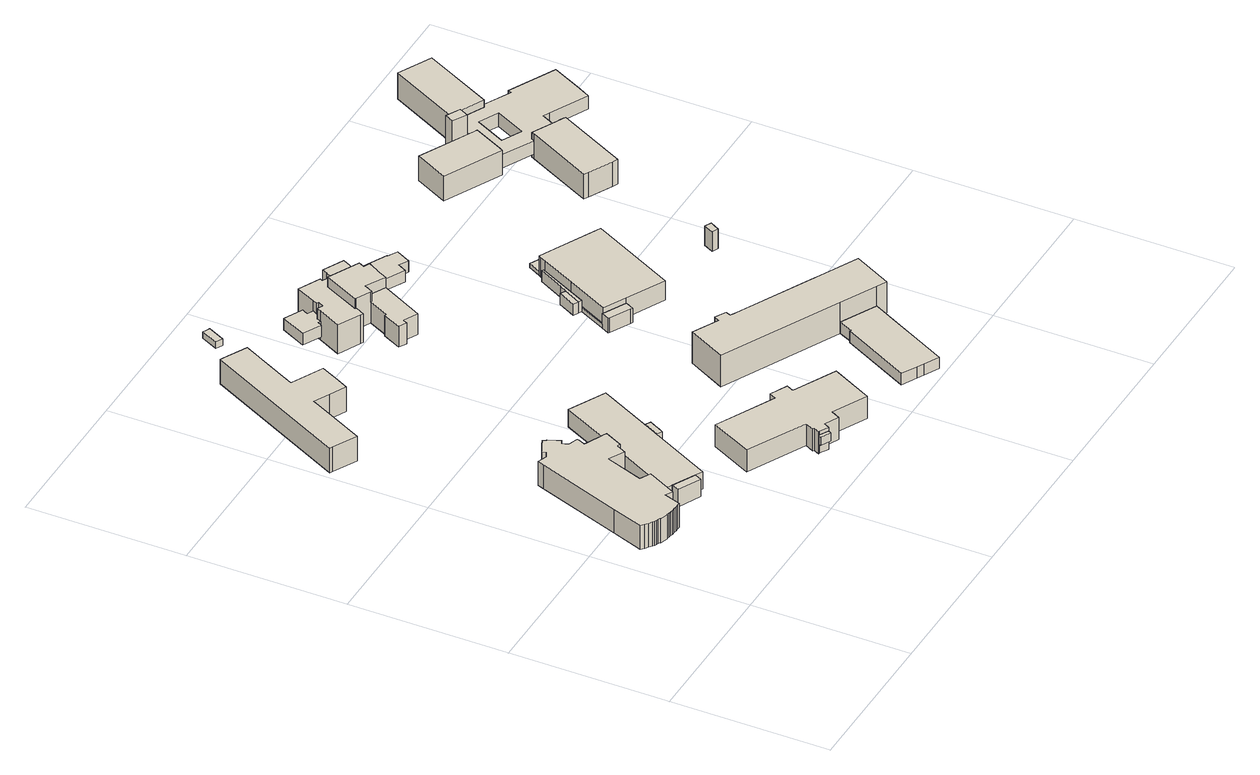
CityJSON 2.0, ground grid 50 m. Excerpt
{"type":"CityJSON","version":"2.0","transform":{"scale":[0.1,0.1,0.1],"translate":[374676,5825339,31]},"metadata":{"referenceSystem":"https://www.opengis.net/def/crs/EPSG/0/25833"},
"CityObjects":{
"building1":{"type":"Building","attributes":{"Gemeindeschluessel":"11000005","BezugspunktDach":"2200","function":"31001_9998","measuredHeight":8.3,"storeysAboveGround":1},"address":[{"country":"Germany","locality":"Berlin","thoroughfareNumber":"27 (39)","thoroughfareName":"Griesingerstraße"}],"geometry":[{"type":"Solid","lod":"1","boundaries":[[[[0,1,2,3,4,5,6,7,8,9,10,11,12,13,14,15,16,17,18,19,20,21,22,23,24,25,26,27,28,29,30,31,32,33,34,35,36,37,38,39,40,41,42,43,44,45,46,47]],[[48,49,50,51,52,53,54,55,56,57,58,59,60,61,62,63,64,65,66,67,68,69,70,71,72,73,74,75,76,77,78,79,80,81,82,83,84,85,86,87,88,89,90,91,92,93,94,95]],[[48,95,47,46]],[[49,48,46,45]],[[50,49,45,44]],[[51,50,44,43]],[[52,51,43,42]],[[53,52,42,41]],[[54,53,41,40]],[[55,54,40,39]],[[56,55,39,38]],[[57,56,38,37]],[[58,57,37,36]],[[59,58,36,35]],[[60,59,35,34]],[[61,60,34,33]],[[62,61,33,32]],[[63,62,32,31]],[[64,63,31,30]],[[65,64,30,29]],[[66,65,29,28]],[[67,66,28,27]],[[68,67,27,26]],[[69,68,26,25]],[[70,69,25,24]],[[71,70,24,23]],[[72,71,23,22]],[[73,72,22,21]],[[74,73,21,20]],[[75,74,20,19]],[[76,75,19,18]],[[77,76,18,17]],[[78,77,17,16]],[[79,78,16,15]],[[80,79,15,14]],[[81,80,14,13]],[[82,81,13,12]],[[83,82,12,11]],[[84,83,11,10]],[[85,84,10,9]],[[86,85,9,8]],[[87,86,8,7]],[[88,87,7,6]],[[89,88,6,5]],[[90,89,5,4]],[[91,90,4,3]],[[92,91,3,2]],[[93,92,2,1]],[[94,93,1,0]],[[95,94,0,47]]]]}]},
"building2":{"type":"Building","attributes":{"Gemeindeschluessel":"11000005","BezugspunktDach":"2200","function":"51009_1610","measuredHeight":4.58,"storeysAboveGround":0},"address":[{"country":"Germany","locality":"Berlin"}],"geometry":[{"type":"Solid","lod":"1","boundaries":[[[[96,97,98,99]],[[100,101,66,65]],[[100,65,99,98]],[[101,100,98,97]],[[66,101,97,96]],[[65,66,96,99]]]]}]},
"building3":{"type":"Building","attributes":{"Gemeindeschluessel":"11000005","BezugspunktDach":"2200","function":"31001_9998","measuredHeight":8.44,"storeysAboveGround":2},"address":[{"country":"Germany","locality":"Berlin","thoroughfareNumber":"27 (13)","thoroughfareName":"Griesingerstraße"}],"geometry":[{"type":"Solid","lod":"1","boundaries":[[[[102,103,104,105,106,107,108,109,110,111,112,113,114,115,116,117,118]],[[119,120,121,122,123,124,125,126,127,128,129,130,131,132,133,134,135]],[[119,135,118,117]],[[120,119,117,116]],[[121,120,116,115]],[[122,121,115,114]],[[123,122,114,113]],[[124,123,113,112]],[[125,124,112,111]],[[126,125,111,110]],[[127,126,110,109]],[[128,127,109,108]],[[129,128,108,107]],[[130,129,107,106]],[[131,130,106,105]],[[132,131,105,104]],[[133,132,104,103]],[[134,133,103,102]],[[135,134,102,118]]]]}]},
"building4":{"type":"Building","attributes":{"Gemeindeschluessel":"11000005","function":"31001_9998"},"address":[{"country":"Germany","locality":"Berlin","thoroughfareNumber":"27 (14)","thoroughfareName":"Griesingerstraße"}],"children":["building4-1","building4-2"]},
"building4-1":{"type":"BuildingPart","attributes":{"BezugspunktDach":"2200","measuredHeight":5.97,"storeysAboveGround":2},"parents":["building4"],"geometry":[{"type":"Solid","lod":"1","boundaries":[[[[136,137,138,139,140,141,142,143,144,145,146]],[[147,148,149,150,151,152,153,154,155,156,157]],[[147,157,146,145]],[[148,147,145,144]],[[149,148,144,143]],[[150,149,143,142]],[[151,150,142,141]],[[152,151,141,140]],[[153,152,140,139]],[[154,153,139,138]],[[156,155,137,136]],[[157,156,136,146]],[[154,138,137,155]]]]}]},
"building4-2":{"type":"BuildingPart","attributes":{"BezugspunktDach":"2200","measuredHeight":5.97,"storeysAboveGround":2},"parents":["building4"],"geometry":[{"type":"Solid","lod":"1","boundaries":[[[[158,138,137,159]],[[155,154,160,161]],[[155,161,159,137]],[[160,154,138,158]],[[161,160,158,159]],[[155,137,138,154]]]]}]},
"building5":{"type":"Building","attributes":{"Gemeindeschluessel":"11000005","BezugspunktDach":"2200","function":"51009_1610","measuredHeight":6.39,"storeysAboveGround":0},"address":[{"country":"Germany","locality":"Berlin"}],"geometry":[{"type":"Solid","lod":"1","boundaries":[[[[162,163,164,165,166,167]],[[168,169,170,171,172,173]],[[168,173,167,166]],[[169,168,166,165]],[[170,169,165,164]],[[171,170,164,163]],[[172,171,163,162]],[[173,172,162,167]]]]}]},
"building6":{"type":"Building","attributes":{"Gemeindeschluessel":"11000005","BezugspunktDach":"2200","function":"51009_1610","measuredHeight":2.9,"storeysAboveGround":0},"address":[{"country":"Germany","locality":"Berlin"}],"geometry":[{"type":"Solid","lod":"1","boundaries":[[[[174,175,176,177,178,179]],[[180,181,182,183,184,185]],[[180,185,179,178]],[[181,180,178,177]],[[182,181,177,176]],[[183,182,176,175]],[[184,183,175,174]],[[185,184,174,179]]]]}]},
"building7":{"type":"Building","attributes":{"Gemeindeschluessel":"11000005","BezugspunktDach":"2200","function":"31001_2160","measuredHeight":7.61,"storeysAboveGround":1},"address":[{"country":"Germany","locality":"Berlin","thoroughfareNumber":"27 (32)","thoroughfareName":"Griesingerstraße"}],"geometry":[{"type":"Solid","lod":"1","boundaries":[[[[186,187,188,189,190,191,192,193,194,195,196,197,198,199,200,201,202,203]],[[204,205,206,207,208,209,210,211,212,213,214,215,216,217,218,219,220,221]],[[204,221,203,202]],[[205,204,202,201]],[[206,205,201,200]],[[207,206,200,199]],[[208,207,199,198]],[[209,208,198,197]],[[210,209,197,196]],[[211,210,196,195]],[[212,211,195,194]],[[213,212,194,193]],[[214,213,193,192]],[[215,214,192,191]],[[216,215,191,190]],[[217,216,190,189]],[[218,217,189,188]],[[219,218,188,187]],[[220,219,187,186]],[[221,220,186,203]]]]}]},
"building8":{"type":"Building","attributes":{"Gemeindeschluessel":"11000005","BezugspunktDach":"2200","function":"31001_9998","measuredHeight":2.48,"storeysAboveGround":1},"address":[{"country":"Germany","locality":"Berlin","thoroughfareNumber":"27 (48)","thoroughfareName":"Griesingerstraße"}],"geometry":[{"type":"Solid","lod":"1","boundaries":[[[[222,223,224,225,226]],[[227,228,229,230,231]],[[227,231,226,225]],[[228,227,225,224]],[[229,228,224,223]],[[230,229,223,222]],[[231,230,222,226]]]]}]},
"building9":{"type":"Building","attributes":{"Gemeindeschluessel":"11000005","function":"31001_9998"},"address":[{"country":"Germany","locality":"Berlin","thoroughfareNumber":"27 (10)","thoroughfareName":"Griesingerstraße"}],"children":["building9-1","building9-2","building9-3","building9-4","building9-5"]},
"building9-1":{"type":"BuildingPart","attributes":{"BezugspunktDach":"2200","measuredHeight":10.86,"storeysAboveGround":3},"parents":["building9"],"geometry":[{"type":"MultiSurface","lod":"1","boundaries":[[[232,233,234,235,236,237,238,239,240,241,242,243,244,245]],[[246,247,248,249,250,251,252,253,254,255,256,257,258,259]],[[260,261,259,245,244]],[[262,260,263,244,243]],[[264,265,243,242]],[[249,248,266,248,249,267,264,242,241]],[[250,249,250,268,267,241,240]],[[251,250,240,239]],[[252,251,239,238]],[[253,252,238,237]],[[254,253,237,236]],[[269,270,236,235]],[[255,254,270,271,272]],[[273,274,269,272,275,256,255,235,234]],[[276,274,234,233]],[[257,256,275,277]],[[258,257,233,232]],[[261,278,232,245]],[[246,259,261,260]],[[279,247,246,263,260,262]],[[248,247,265,264]],[[264,267,249,248,266]],[[267,268,250,249]],[[272,271,270,269]],[[275,272,269,274,273]],[[277,275,274,276]],[[259,258,278,261]]]}]},
"building9-2":{"type":"BuildingPart","attributes":{"BezugspunktDach":"2200","measuredHeight":7.25,"storeysAboveGround":3},"parents":["building9"],"geometry":[{"type":"MultiSurface","lod":"1","boundaries":[[[280,281,282,270,269,274,276,283,284,285]],[[286,287,277,275,272,271,288,289,290,291]],[[286,291,285,284]],[[287,286,284,283]],[[277,287,283,276]],[[288,271,270,282]],[[289,288,282,281]],[[290,289,281,280]],[[291,290,280,285]],[[275,277,276,274]],[[275,292,274,269,272]],[[272,269,270,271]]]}]},
"building9-3":{"type":"BuildingPart","attributes":{"BezugspunktDach":"2200","measuredHeight":3.9,"storeysAboveGround":3},"parents":["building9"],"geometry":[{"type":"Solid","lod":"1","boundaries":[[[[267,268,293,294,295,296,297,298,299,300,301,302,303,265,264]],[[247,304,305,306,307,308,309,310,311,312,313,314,250,249,248]],[[305,304,303,302]],[[306,305,302,301]],[[307,306,301,300]],[[308,307,300,299]],[[309,308,299,298]],[[310,309,298,297]],[[311,310,297,296]],[[312,311,296,295]],[[313,312,295,294]],[[314,313,294,293]],[[250,314,293,268]],[[247,248,264,265]],[[304,247,265,303]],[[250,268,267,249]],[[248,249,267,264]]]]}]},
"building9-4":{"type":"BuildingPart","attributes":{"BezugspunktDach":"2200","measuredHeight":4.05,"storeysAboveGround":3},"parents":["building9"],"geometry":[{"type":"Solid","lod":"1","boundaries":[[[[315,316,317,318,319,320,321,322,323,324,325,326]],[[327,328,329,330,331,332,333,334,335,336,337,338]],[[327,338,326,325]],[[328,327,325,324]],[[329,328,324,323]],[[330,329,323,322]],[[336,335,317,316]],[[337,336,316,315]],[[338,337,315,326]],[[330,322,321,331]],[[332,331,321,320]],[[332,320,319,333]],[[333,319,318,334]],[[335,334,318,317]]]]}]},
"building9-5":{"type":"BuildingPart","attributes":{"BezugspunktDach":"2200","measuredHeight":9.99,"storeysAboveGround":3},"parents":["building9"],"geometry":[{"type":"MultiSurface","lod":"1","boundaries":[[[339,340,278,261,260,262,341,342,343,344,345,346,347,348,349,350,351,352,353,354,355]],[[356,357,358,359,360,361,362,363,364,365,366,367,368,369,370,371,372,373,374,375,376]],[[356,376,355,354]],[[318,317,335,354,353]],[[357,356,335,334]],[[358,357,334,333,319,318,353,352]],[[359,358,333,332,320,319,352,351]],[[377,321,320,378,351,350]],[[360,359,332,331]],[[361,360,379,331,330,322,321,350,349]],[[362,361,349,348]],[[363,362,348,347]],[[364,363,347,346]],[[365,364,346,345]],[[366,365,345,344]],[[367,366,344,343]],[[368,367,343,342]],[[369,368,342,341]],[[380,265,303,381,341,262]],[[370,369,304,247]],[[371,370,247,246,382]],[[372,371,246,259]],[[373,372,259,258,278]],[[374,373,278,340]],[[375,374,340,339]],[[376,375,339,355]],[[334,335,317,318]],[[318,319,333,334]],[[319,320,332,333]],[[331,332,378,320,321,377]],[[321,322,330,331,379]],[[247,304,381,303,265,380]],[[382,246,247,262,260]],[[259,246,260,261]],[[261,278,258,259]]]}]},
"building10":{"type":"Building","attributes":{"Gemeindeschluessel":"11000005","BezugspunktDach":"2200","function":"31001_9998","measuredHeight":3.92,"storeysAboveGround":1},"address":[{"country":"Germany","locality":"Berlin","thoroughfareNumber":"27 (12)","thoroughfareName":"Griesingerstraße"}],"geometry":[{"type":"Solid","lod":"1","boundaries":[[[[383,384,385,386,387,388,389,390,391]],[[392,393,394,395,396,397,398,399,400]],[[392,400,391,390]],[[393,392,390,389]],[[394,393,389,388]],[[395,394,388,387]],[[396,395,387,386]],[[397,396,386,385]],[[398,397,385,384]],[[399,398,384,383]],[[400,399,383,391]]]]}]},
"building11":{"type":"Building","attributes":{"Gemeindeschluessel":"11000005","BezugspunktDach":"2200","function":"31001_9998","measuredHeight":10.84,"storeysAboveGround":3},"address":[{"country":"Germany","locality":"Berlin","thoroughfareNumber":"27 (11)","thoroughfareName":"Griesingerstraße"}],"geometry":[{"type":"Solid","lod":"1","boundaries":[[[[401,402,403,404,405,406,407,408,409,410,411,412,413,414]],[[415,416,417,418,419,420,421,422,423,424,425,426,427,428]],[[415,428,414,413]],[[416,415,413,412]],[[417,416,412,411]],[[418,417,411,410]],[[419,418,410,409]],[[420,419,409,408]],[[421,420,408,407]],[[422,421,407,406]],[[423,422,406,405]],[[424,423,405,404]],[[425,424,404,403]],[[426,425,403,402]],[[427,426,402,401]],[[428,427,401,414]]]]}]},
"building12":{"type":"Building","attributes":{"Gemeindeschluessel":"11000005","function":"31001_9998"},"address":[{"country":"Germany","locality":"Berlin","thoroughfareNumber":"27 (8)","thoroughfareName":"Griesingerstraße"}],"children":["building12-1","building12-2","building12-3","building12-4","building12-5","building12-6"]},
"building12-1":{"type":"BuildingPart","attributes":{"BezugspunktDach":"2200","measuredHeight":11.97,"storeysAboveGround":1},"parents":["building12"],"geometry":[{"type":"MultiSurface","lod":"1","boundaries":[[[429,430,431,432,433,434,435,436,437,438,439,440]],[[441,442,443,444,445,446,447,448,449,450,451,452]],[[453,454,452,440,439]],[[442,455,453,441,439,438]],[[443,442,438,437]],[[444,443,437,436]],[[445,456,457,436,435]],[[446,445,435,434]],[[447,446,434,433]],[[448,447,433,432]],[[449,448,432,431]],[[450,449,431,430]],[[451,450,430,429]],[[458,459,429,440]],[[441,452,454,453]],[[441,453,455,442,460]],[[457,456,445,444]],[[452,451,459,458]]]}]},
"building12-2":{"type":"BuildingPart","attributes":{"BezugspunktDach":"2200","measuredHeight":1.4,"storeysAboveGround":1},"parents":["building12"],"geometry":[{"type":"MultiSurface","lod":"1","boundaries":[[[454,455,461,462,463]],[[464,465,442,452,466]],[[464,466,463,462]],[[442,465,461,455]],[[462,461,465,464]],[[452,441,453,454]],[[442,455,453,441]],[[466,452,454,463]]]}]},
"building12-3":{"type":"BuildingPart","attributes":{"BezugspunktDach":"2200","measuredHeight":3.77,"storeysAboveGround":1},"parents":["building12"],"geometry":[{"type":"Solid","lod":"1","boundaries":[[[[467,468,469,470,471,472]],[[473,474,475,465,464,476]],[[474,473,471,470]],[[475,474,470,469]],[[465,475,469,468]],[[464,462,461,465,468,467]],[[476,464,467,472]],[[473,476,472,471]],[[465,461,462,464]]]]}]},
"building12-4":{"type":"BuildingPart","attributes":{"BezugspunktDach":"2200","measuredHeight":6.74,"storeysAboveGround":1},"parents":["building12"],"geometry":[{"type":"MultiSurface","lod":"1","boundaries":[[[477,478,479,459,480,481]],[[466,451,482,483,484,485]],[[466,485,481,480]],[[466,452,454,463,480,458,452,486]],[[482,451,459,479]],[[483,482,479,478]],[[484,483,478,477]],[[485,484,477,481]],[[451,486,452,458,459]],[[463,454,452,466]]]}]},
"building12-5":{"type":"BuildingPart","attributes":{"BezugspunktDach":"2200","measuredHeight":1.4,"storeysAboveGround":1},"parents":["building12"],"geometry":[{"type":"Solid","lod":"1","boundaries":[[[[456,487,488,457]],[[489,490,445,444]],[[489,444,457,488]],[[490,489,488,487]],[[445,490,487,456]],[[445,456,457,444]]]]}]},
"building12-6":{"type":"BuildingPart","attributes":{"BezugspunktDach":"2200","measuredHeight":3.76,"storeysAboveGround":1},"parents":["building12"],"geometry":[{"type":"MultiSurface","lod":"1","boundaries":[[[472,471,491,492]],[[493,473,476,494]],[[493,494,492,491]],[[473,493,491,471]],[[494,476,472,492]],[[476,473,471,472,495]]]}]},
"building13":{"type":"Building","attributes":{"Gemeindeschluessel":"11000005","BezugspunktDach":"2200","function":"31001_9998","measuredHeight":2.48,"storeysAboveGround":1},"address":[{"country":"Germany","locality":"Berlin","thoroughfareNumber":"27 (47)","thoroughfareName":"Griesingerstraße"}],"geometry":[{"type":"Solid","lod":"1","boundaries":[[[[496,497,498,499]],[[500,501,502,503]],[[500,503,499,498]],[[501,500,498,497]],[[502,501,497,496]],[[503,502,496,499]]]]}]},
"building14":{"type":"Building","attributes":{"Gemeindeschluessel":"11000005","BezugspunktDach":"2200","function":"31001_9998","measuredHeight":6.75,"storeysAboveGround":3},"address":[{"country":"Germany","locality":"Berlin","thoroughfareNumber":"27 (9)","thoroughfareName":"Griesingerstraße"}],"geometry":[{"type":"Solid","lod":"1","boundaries":[[[[504,505,506,507]],[[508,509,510,511]],[[508,511,507,506]],[[509,508,506,505]],[[510,509,505,504]],[[511,510,504,507]]]]}]},
"building15":{"type":"Building","attributes":{"Gemeindeschluessel":"11000005","BezugspunktDach":"2200","function":"51009_1610","measuredHeight":10.71,"storeysAboveGround":0},"address":[{"country":"Germany","locality":"Berlin"}],"geometry":[{"type":"Solid","lod":"1","boundaries":[[[[512,513,514,515]],[[516,517,518,519]],[[516,519,515,514]],[[517,516,514,513]],[[518,517,513,512]],[[519,518,512,515]]]]}]},
"building16":{"type":"Building","attributes":{"Gemeindeschluessel":"11000005","function":"31001_9998"},"address":[{"country":"Germany","locality":"Berlin","thoroughfareNumber":"27 (7)","thoroughfareName":"Griesingerstraße"}],"children":["building16-1","building16-2","building16-3","building16-4"]},
"building16-1":{"type":"BuildingPart","attributes":{"BezugspunktDach":"2200","measuredHeight":8.65,"storeysAboveGround":2},"parents":["building16"],"geometry":[{"type":"MultiSurface","lod":"1","boundaries":[[[520,521,522,523,524,525,526,527,528,529,530]],[[531,532,533,534,535,536,537,538,539,540,541]],[[531,541,530,529]],[[542,543,529,528]],[[532,531,544,545]],[[546,542,528,527]],[[533,532,545,547]],[[534,533,527,526],[548,549,546,547]],[[535,534,526,525]],[[536,535,525,524]],[[537,536,524,523]],[[538,537,523,522]],[[539,538,522,521]],[[540,539,521,520]],[[541,540,520,530]],[[545,544,543,542]],[[547,545,542,546]],[[546,549,548,547]]]}]},
"building16-2":{"type":"BuildingPart","attributes":{"BezugspunktDach":"2200","measuredHeight":8.5,"storeysAboveGround":2},"parents":["building16"],"geometry":[{"type":"MultiSurface","lod":"1","boundaries":[[[550,551,552,553,554,555]],[[556,557,558,559,560,561]],[[556,561,555,554]],[[557,556,554,553]],[[562,563,553,552]],[[558,557,563,564,565]],[[559,558,565,566,567,562,552,551]],[[560,559,551,550]],[[561,560,550,555]],[[565,564,563,562]],[[562,567,566,565]]]}]},
"building16-3":{"type":"BuildingPart","attributes":{"BezugspunktDach":"2200","measuredHeight":9.08,"storeysAboveGround":2},"parents":["building16"],"geometry":[{"type":"MultiSurface","lod":"1","boundaries":[[[568,569,570,571,572,573]],[[574,575,576,577,578,579]],[[574,579,573,572]],[[575,574,572,571]],[[576,575,571,570]],[[580,581,582,583,577,576,570,569]],[[584,580,583,585,578,577,569,568]],[[579,578,568,573]],[[583,582,581,580]],[[585,583,580,584]]]}]},
"building16-4":{"type":"BuildingPart","attributes":{"BezugspunktDach":"2200","measuredHeight":4.62,"storeysAboveGround":2},"parents":["building16"],"geometry":[{"type":"MultiSurface","lod":"1","boundaries":[[[543,542,549,586,587,588,589,590,591,592,593,581,580,584,594,595,596,597,563,562,567],[598,599,600,601]],[[565,564,602,603,518,517,585,583,582,604,605,606,607,608,609,610,611,548,545,544,566],[612,613,614,615]],[[602,564,563,597]],[[603,602,597,596]],[[518,603,596,595]],[[517,518,595,594]],[[585,517,594,584]],[[604,582,581,593]],[[605,604,593,592]],[[606,605,592,591]],[[607,606,591,590]],[[608,607,590,589]],[[609,608,589,588]],[[610,609,588,587]],[[611,610,587,586]],[[548,611,586,549]],[[566,544,543,567]],[[612,615,601,600]],[[613,612,600,599]],[[614,613,599,598]],[[615,614,598,601]],[[565,566,567,562]],[[564,565,562,563]],[[583,585,584,580,616]],[[582,583,580,581]],[[545,547,546,542]],[[548,549,546,547]],[[545,542,543,544]]]}]}
},
"vertices":[
[86,371,104],[96,363,104],[106,356,104],[111,352,104],[117,349,104],[123,347,104],[129,344,104],[128,342,104],[154,334,104],[155,335,104],[163,333,104],[171,332,104],[179,330,104],[188,330,104],[198,329,104],[207,329,104],[216,329,104],[219,338,104],[233,380,104],[256,368,104],[303,461,104],[269,478,104],[312,597,104],[361,571,104],[377,602,104],[386,597,104],[414,653,104],[405,659,104],[399,661,104],[373,673,104],[343,687,104],[353,710,104],[354,715,104],[325,725,104],[316,744,104],[330,751,104],[312,789,104],[311,788,104],[306,799,104],[295,794,104],[294,795,104],[258,777,104],[262,764,104],[243,755,104],[214,766,104],[206,744,104],[111,477,104],[76,379,104],[111,477,21],[206,744,21],[214,766,21],[243,755,21],[262,764,21],[258,777,21],[294,795,21],[295,794,21],[306,799,21],[311,788,21],[312,789,21],[330,751,21],[316,744,21],[325,725,21],[354,715,21],[353,710,21],[343,687,21],[373,673,21],[399,661,21],[405,659,21],[414,653,21],[386,597,21],[377,602,21],[361,571,21],[312,597,21],[269,478,21],[303,461,21],[256,368,21],[233,380,21],[219,338,21],[216,329,21],[207,329,21],[198,329,21],[188,330,21],[179,330,21],[171,332,21],[163,333,21],[155,335,21],[154,334,21],[128,342,21],[129,344,21],[123,347,21],[117,349,21],[111,352,21],[106,356,21],[96,363,21],[86,371,21],[76,379,21],
[399,661,67],[404,674,67],[380,685,67],[373,673,67],[380,685,21],[404,674,21],
[12,1302,108],[87,1264,108],[163,1415,108],[177,1444,108],[227,1419,108],[277,1393,108],[297,1431,108],[326,1490,108],[226,1540,108],[235,1559,108],[237,1563,108],[282,1652,108],[293,1673,108],[317,1721,108],[244,1759,108],[235,1763,108],[3,1307,108],[235,1763,23],[244,1759,23],[317,1721,23],[293,1673,23],[282,1652,23],[237,1563,23],[235,1559,23],[226,1540,23],[326,1490,23],[297,1431,23],[277,1393,23],[227,1419,23],[177,1444,23],[163,1415,23],[87,1264,23],[12,1302,23],[3,1307,23],
[313,398,80],[312,398,80],[383,362,80],[405,350,80],[502,542,80],[527,591,80],[610,755,80],[495,813,80],[414,653,80],[386,597,80],[290,409,80],[386,597,20],[414,653,20],[495,813,20],[610,755,20],[527,591,20],[502,542,20],[405,350,20],[383,362,20],[312,398,20],[313,398,20],[290,409,20],
[371,339,80],[301,374,80],[371,339,20],[301,374,20],
[519,533,81],[527,549,81],[528,551,81],[544,582,81],[527,591,81],[502,542,81],[527,591,21],[544,582,21],[528,551,21],[527,549,21],[519,533,21],[502,542,21],
[732,117,75],[736,126,75],[708,141,75],[707,140,75],[704,141,75],[700,133,75],[704,141,46],[707,140,46],[708,141,46],[736,126,46],[732,117,46],[700,133,46],
[723,189,88],[709,162,88],[713,159,88],[704,141,88],[707,140,88],[708,141,88],[736,126,88],[745,143,88],[789,121,88],[803,149,88],[912,94,88],[978,224,88],[844,292,88],[855,314,88],[802,341,88],[791,319,88],[605,413,88],[539,282,88],[605,413,12],[791,319,12],[802,341,12],[855,314,12],[844,292,12],[978,224,12],[912,94,12],[803,149,12],[789,121,12],[745,143,12],[736,126,12],[708,141,12],[707,140,12],[704,141,12],[713,159,12],[709,162,12],[723,189,12],[539,282,12],
[398,1838,44],[425,1892,44],[414,1897,44],[403,1903,44],[377,1849,44],[403,1903,22],[414,1897,22],[425,1892,22],[398,1838,22],[377,1849,22],
[619,1534,140],[663,1512,140],[667,1510,140],[680,1537,140],[742,1505,140],[760,1541,140],[761,1540,140],[774,1565,140],[777,1571,140],[778,1573,140],[759,1582,140],[768,1600,140],[671,1649,140],[615,1536,140],[671,1649,32],[768,1600,32],[759,1582,32],[778,1573,32],[777,1571,32],[774,1565,32],[761,1540,32],[760,1541,32],[742,1505,32],[680,1537,32],[667,1510,32],[663,1512,32],[619,1534,32],[615,1536,32],[671,1649,106],[615,1536,106],[768,1600,106],[671,1649,70],[759,1582,71],[768,1600,71],[759,1582,64],[778,1573,71],[777,1571,71],[680,1537,105],[742,1505,105],[742,1505,33],[680,1537,33],[667,1510,46],[667,1510,105],[667,1510,33],[663,1512,105],[663,1512,33],[619,1534,106],[768,1600,34],
[621,1379,105],[628,1393,105],[673,1370,105],[631,1447,105],[626,1449,105],[597,1392,105],[626,1449,33],[631,1447,33],[673,1370,33],[628,1393,33],[621,1379,33],[597,1392,33],[667,1510,78],
[782,1568,71],[780,1563,71],[877,1512,71],[891,1539,71],[921,1524,71],[945,1570,71],[915,1586,71],[916,1588,71],[818,1638,71],[814,1630,71],[789,1642,71],[789,1642,32],[814,1630,32],[818,1638,32],[916,1588,32],[915,1586,32],[945,1570,32],[921,1524,32],[891,1539,32],[877,1512,32],[780,1563,32],[782,1568,32],
[547,1607,70],[554,1620,70],[562,1616,70],[569,1630,70],[585,1622,70],[594,1639,70],[588,1642,70],[597,1657,70],[577,1666,70],[587,1685,70],[529,1714,70],[489,1636,70],[529,1714,30],[587,1685,30],[577,1666,30],[597,1657,30],[588,1642,30],[594,1639,30],[585,1622,30],[569,1630,30],[562,1616,30],[554,1620,30],[547,1607,30],[489,1636,30],
[597,1509,106],[604,1505,106],[789,1642,106],[800,1664,106],[734,1697,106],[727,1681,106],[717,1662,106],[690,1676,106],[694,1684,106],[626,1718,106],[597,1657,106],[588,1642,106],[594,1639,106],[585,1622,106],[569,1630,106],[562,1616,106],[526,1545,106],[562,1616,6],[569,1630,6],[585,1622,6],[594,1639,6],[588,1642,6],[597,1657,6],[626,1718,6],[694,1684,6],[690,1676,6],[717,1662,6],[727,1681,6],[734,1697,6],[800,1664,6],[789,1642,6],[768,1600,6],[671,1649,6],[615,1536,6],[619,1534,6],[604,1505,6],[597,1509,6],[526,1545,6],[588,1642,39],[594,1639,56],[588,1642,60],[768,1600,42],[789,1642,50],[671,1649,78],
[1117,42,71],[1138,31,71],[1184,7,71],[1275,186,71],[1318,269,71],[1206,326,71],[1185,281,71],[1180,284,71],[1069,68,71],[1180,284,32],[1185,281,32],[1206,326,32],[1318,269,32],[1275,186,32],[1184,7,32],[1138,31,32],[1117,42,32],[1069,68,32],
[1206,326,139],[1318,269,139],[1349,253,139],[1411,373,139],[1294,432,139],[1278,440,139],[1047,557,139],[1028,566,139],[1016,573,139],[1023,589,139],[990,607,139],[981,590,139],[899,632,139],[837,512,139],[899,632,31],[981,590,31],[990,607,31],[1023,589,31],[1016,573,31],[1028,566,31],[1047,557,31],[1278,440,31],[1294,432,31],[1411,373,31],[1349,253,31],[1318,269,31],[1206,326,31],[837,512,31],
[1007,891,97],[1128,830,97],[1196,965,97],[1264,1099,97],[1261,1101,97],[1257,1103,97],[1122,1171,97],[1073,1195,97],[1069,1187,97],[1060,1169,97],[1005,1061,97],[937,927,97],[1005,1061,30],[1060,1169,30],[1069,1187,30],[1073,1195,30],[1122,1171,30],[1257,1103,30],[1261,1101,30],[1264,1099,30],[1196,965,30],[1128,830,30],[1007,891,30],[937,927,30],[1005,1061,44],[937,927,44],[1060,1169,44],[1122,1171,44],[1073,1195,44],[937,927,80],[1007,891,80],[1040,1129,30],
[1056,1172,44],[976,1014,44],[933,929,44],[976,1014,30],[1056,1172,30],[933,929,30],
[976,1014,68],[1056,1172,68],[1050,1175,68],[1008,1095,68],[996,1073,68],[967,1018,68],[996,1073,30],[1008,1095,30],[1050,1175,30],[967,1018,30],
[924,901,80],[988,867,80],[994,864,80],[933,929,80],[920,903,80],[994,864,30],[988,867,30],[924,901,30],[920,903,30],[940,925,30],
[1142,1209,44],[1093,1234,44],[1093,1234,30],[1142,1209,30],
[978,1082,68],[950,1027,68],[978,1082,30],[950,1027,30],[967,1018,34],
[1170,875,57],[1188,911,57],[1175,917,57],[1157,882,57],[1175,917,32],[1188,911,32],[1170,875,32],[1157,882,32],
[1411,809,94],[1427,838,94],[1408,848,94],[1392,818,94],[1408,848,26],[1427,838,26],[1411,809,26],[1392,818,26],
[1520,1643,136],[1535,1672,136],[1490,1695,136],[1476,1667,136],[1490,1695,29],[1535,1672,29],[1520,1643,29],[1476,1667,29],
[1480,1245,98],[1553,1208,98],[1569,1200,98],[1678,1416,98],[1672,1420,98],[1662,1425,98],[1653,1429,98],[1590,1461,98],[1574,1469,98],[1569,1460,98],[1464,1253,98],[1569,1460,13],[1574,1469,13],[1590,1461,13],[1653,1429,13],[1662,1425,13],[1672,1420,13],[1678,1416,13],[1569,1200,13],[1553,1208,13],[1480,1245,13],[1464,1253,13],[1574,1469,75],[1569,1460,75],[1569,1460,29],[1574,1469,29],[1590,1461,75],[1590,1461,29],[1653,1429,29],[1653,1429,75],
[1461,1504,99],[1466,1513,99],[1514,1609,99],[1506,1613,99],[1333,1700,99],[1280,1595,99],[1333,1700,14],[1506,1613,14],[1514,1609,14],[1466,1513,14],[1461,1504,14],[1280,1595,14],[1514,1609,75],[1506,1613,75],[1506,1613,29],[1514,1609,29],[1466,1513,29],[1466,1513,75],
[1550,1702,100],[1646,1654,100],[1651,1664,100],[1755,1871,100],[1651,1924,100],[1541,1707,100],[1651,1924,9],[1755,1871,9],[1651,1664,9],[1646,1654,9],[1550,1702,9],[1541,1707,9],[1646,1654,75],[1651,1664,75],[1651,1664,29],[1646,1654,29],[1550,1702,75],[1550,1702,29],
[1683,1489,75],[1703,1479,75],[1823,1419,75],[1831,1435,75],[1842,1456,75],[1891,1554,75],[1745,1628,75],[1741,1617,75],[1535,1672,75],[1520,1643,75],[1512,1627,75],[1513,1626,75],[1531,1541,75],[1579,1637,75],[1640,1606,75],[1592,1510,75],[1513,1626,29],[1512,1627,29],[1741,1617,29],[1745,1628,29],[1891,1554,29],[1842,1456,29],[1831,1435,29],[1823,1419,29],[1703,1479,29],[1683,1489,29],[1640,1606,29],[1579,1637,29],[1531,1541,29],[1592,1510,29],[1646,1654,35]
]}
